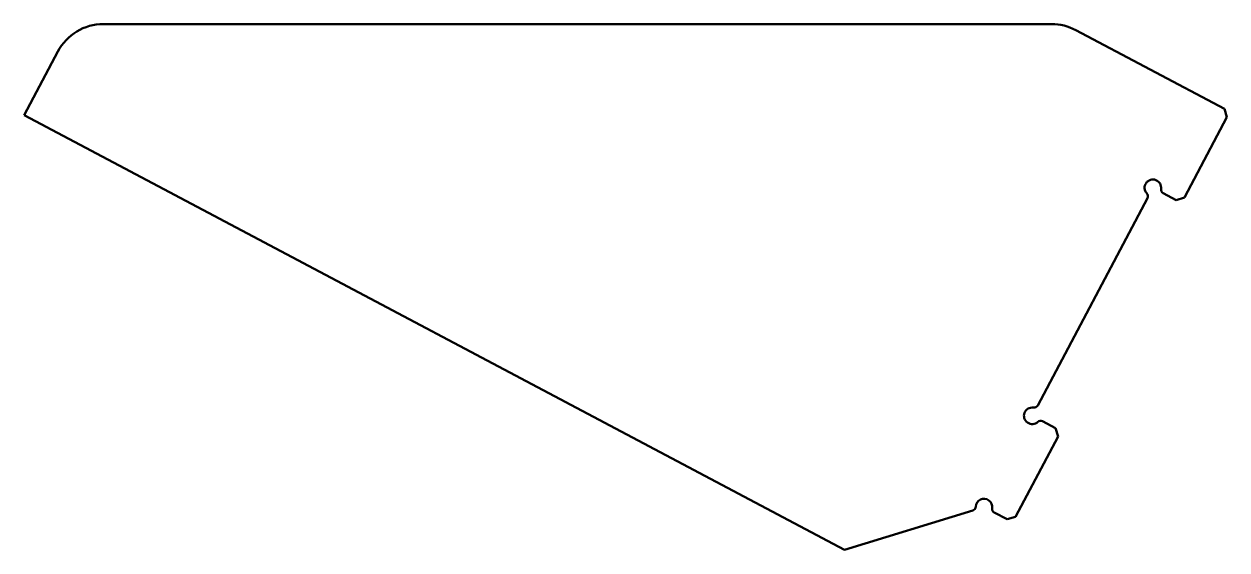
# Model space of a CAD drawing. Header units: inches. Extents: x 0 to 5.83, y -2.11 to 0.44.
import ezdxf

# ---------------------------------------------------------------- set-up
doc = ezdxf.new("R2010")
doc.units = ezdxf.units.IN
doc.header["$MEASUREMENT"] = 0
doc.layers.add('IV_EXTERIOR_PROFILES', color=7, linetype='Continuous', lineweight=50)

msp = doc.modelspace()

# ---------------------------------------------------------------- linework, layer by layer
at = {"layer": 'IV_EXTERIOR_PROFILES'}
for p, q in [((0.3845, 0.4419), (4.9807, 0.4419)), ((5.0977, 0.4128), (5.8182, 0.0314)), ((0, 0), (0.1635, 0.3089)), ((3.977, -2.1055), (0, 0)), ((5.8182, 0.0314), (5.8307, -0.0092)), ((5.8307, -0.0092), (5.6248, -0.398)), ((5.4452, -0.4009), (4.9133, -1.4057)), ((5.5217, -0.3774), (5.5843, -0.4105)), ((5.6248, -0.398), (5.5843, -0.4105)), ((4.9368, -1.4821), (4.9994, -1.5153)), ((4.9994, -1.5153), (5.0119, -1.5558)), ((5.0119, -1.5558), (4.806, -1.9447)), ((4.5988, -1.9142), (3.977, -2.1055)), ((4.7029, -1.924), (4.7655, -1.9572)), ((4.806, -1.9447), (4.7655, -1.9572))]:
    msp.add_line(p, q, dxfattribs=at)
for centre, radius, start, end in [((0.3845, 0.1919), 0.25, 90, 152.10273), ((4.9807, 0.1919), 0.25, 62.10273, 90), ((5.4717, -0.3509), 0.04, 351.57394, 222.63152), ((5.4275, -0.3916), 0.02, 332.10273, 42.63152), ((5.531, -0.3597), 0.02, 171.57394, 242.10273), ((4.8868, -1.4557), 0.04, 81.57394, 312.63152), ((4.8956, -1.3963), 0.02, 261.57394, 332.10273), ((4.9275, -1.4998), 0.02, 62.10273, 132.63152), ((4.6529, -1.8975), 0.04, 351.57394, 177.63152), ((4.5929, -1.8951), 0.02, 287.10273, 357.63152), ((4.7122, -1.9063), 0.02, 171.57394, 242.10273)]:
    msp.add_arc(centre, radius, start, end, dxfattribs=at)

doc.saveas('drawing.dxf')
